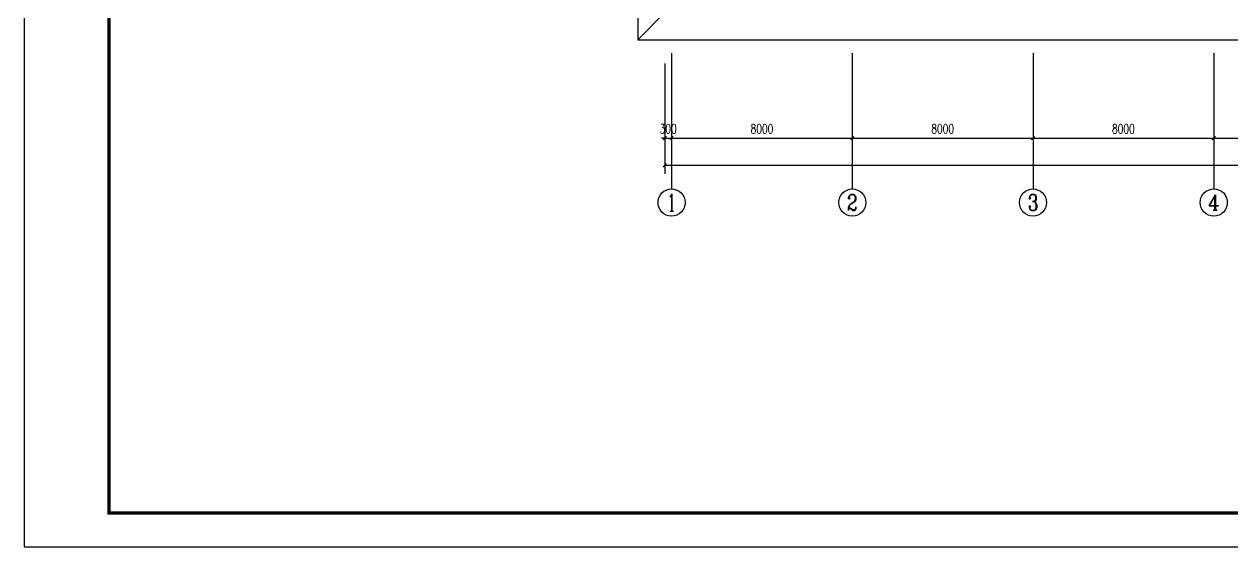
# Model space of a CAD drawing. Extents: x 1725663 to 4653551, y -550461 to 248782.
# Drawn here: x 2031892 to 2085350, y -131412 to -108300 of the extents above; entities that cross this region are included whole.
import ezdxf
from ezdxf.enums import TextEntityAlignment as Align

# ---------------------------------------------------------------- set-up
doc = ezdxf.new("R2010")
doc.units = 0
doc.header["$LTSCALE"] = 1000
for name, color, linetype in [('0-底图', 7, 'Continuous'), ('AXIS', 3, 'Continuous'), ('AXIS_TEXT', 7, 'Continuous'), ('BTTK', 7, 'Continuous'), ('GROUND', 2, 'Continuous'), ('PUB_TITLE', 4, 'Continuous')]:
    doc.layers.add(name, color=color, linetype=linetype)
doc.styles.add('_TCH_AXIS', font='COMPLEX', dxfattribs={"bigfont": 'GBCBIG'})
doc.styles.add('A_DIM_T3', font='SIMPLEX', dxfattribs={"width": 0.7, "bigfont": 'HZ'})
doc.styles.add('COMPLEX', font='COMPLEX')
doc.styles.add('HZ(TK)', font='geniso.shx', dxfattribs={"width": 0.9, "bigfont": 'hztxt.shx'})
doc.dimstyles.new('_TCH_ARCH&&150', dxfattribs={"dimtxt": 420, "dimasz": 150, "dimexe": 375, "dimexo": 450, "dimgap": 202.5, "dimtad": 1, "dimdec": 0, "dimzin": 0, "dimdsep": 46, "dimtxsty": 'A_DIM_T3', "dimblk": 'ARCHTICK', "dimcen": 0.09, "dimclrt": 7, "dimazin": 2, "dimtfac": 1, "dimtdec": 0, "dimtix": 1, "dimtmove": 2, "dimatfit": 3, "dimfxl": 150, "dimtolj": 1, "dimtzin": 0, "dimarcsym": 0})

# ---------------------------------------------------------------- blocks, each defined once
blk = doc.blocks.new('vhtemplate_2020年新竖式图框_A0')
at = {"layer": 'PUB_TITLE', "color": 7}
blk.add_lwpolyline([(0, 0), (1189, 0), (1189, 841), (0, 841)], close=True, dxfattribs=at)
at = {"layer": 'PUB_TITLE', "const_width": 1}
blk.add_lwpolyline([(25, 10), (1179, 10), (1179, 831), (25, 831)], close=True, dxfattribs=at)
at = {"layer": 'BTTK', "color": 4, "style": 'HZ(TK)', "width": 0.9}
for tag, p in [('合作单位', (1144, 743.5)), ('建设单位', (1144, 209.5)), ('工程名称', (1144, 176.5)), ('子项名称', (1154, 160)), ('图纸名称', (1144, 141))]:
    blk.add_attdef(tag, text='', height=3.5, dxfattribs=at).set_placement(p, align=Align.MIDDLE_CENTER)
for tag, p in [('注册证书号', (1156.5, 309.01)), ('注册印章号', (1156.5, 301.01)), ('设计号', (1154, 193)), ('图别', (1137.75, 34)), ('图号', (1170.25, 34)), ('版本号', (1137.75, 26)), ('日期', (1170.25, 26))]:
    blk.add_attdef(tag, text='', height=3.5, dxfattribs=at).set_placement(p, align=Align.MIDDLE)
blk = doc.blocks.new('_ArchTick')
at = {"color": 0, "linetype": 'ByBlock', "const_width": 0.4}
blk.add_lwpolyline([(-0.5, -0.5), (0.5, 0.5)], dxfattribs=at)
blk = doc.blocks.new('*D726')
at = {"layer": 'AXIS', "color": 0, "lineweight": -2, "transparency": 16777216}
for p, q in [((1497007, -28905), (1497007, -33780)), ((1604207, -28905), (1604207, -33780)), ((1497007, -33405), (1604207, -33405))]:
    blk.add_line(p, q, dxfattribs=at)
at = {"layer": 'Defpoints', "color": 0, "transparency": 16777216}
for p in [(1497007, -28455), (1604207, -28455), (1604207, -33405)]:
    blk.add_point(p, dxfattribs=at)
at = {"layer": 'AXIS', "color": 0, "lineweight": -2, "transparency": 16777216, "xscale": 150, "yscale": 150, "zscale": 150, "rotation": 180}
blk.add_blockref('_ArchTick', (1497007, -33405), dxfattribs=at)
at = {"layer": 'AXIS', "color": 0, "lineweight": -2, "transparency": 16777216, "xscale": 150, "yscale": 150, "zscale": 150}
blk.add_blockref('_ArchTick', (1604207, -33405), dxfattribs=at)
at = {"layer": 'AXIS', "color": 7, "transparency": 16777216, "insert": (1550607, -32992), "char_height": 420, "attachment_point": 5, "style": 'A_DIM_T3'}
blk.add_mtext('\\A1;107200', dxfattribs=at)
blk = doc.blocks.new('*D727')
at = {"layer": 'AXIS', "color": 0, "lineweight": -2, "transparency": 16777216}
for p, q in [((1497007, -28905), (1497007, -32580)), ((1497307, -28905), (1497307, -32580)), ((1497007, -32205), (1496857, -32205)), ((1497007, -32205), (1497307, -32205)), ((1497307, -32205), (1497457, -32205))]:
    blk.add_line(p, q, dxfattribs=at)
at = {"layer": 'Defpoints', "color": 0, "transparency": 16777216}
for p in [(1497007, -28455), (1497307, -28455), (1497307, -32205)]:
    blk.add_point(p, dxfattribs=at)
at = {"layer": 'AXIS', "color": 0, "lineweight": -2, "transparency": 16777216, "xscale": 150, "yscale": 150, "zscale": 150}
blk.add_blockref('_ArchTick', (1497007, -32205), dxfattribs=at)
at = {"layer": 'AXIS', "color": 0, "lineweight": -2, "transparency": 16777216, "xscale": 150, "yscale": 150, "zscale": 150, "rotation": 180}
blk.add_blockref('_ArchTick', (1497307, -32205), dxfattribs=at)
at = {"layer": 'AXIS', "color": 7, "transparency": 16777216, "insert": (1497157, -31792), "char_height": 420, "attachment_point": 5, "style": 'A_DIM_T3'}
blk.add_mtext('\\A1;300', dxfattribs=at)
blk = doc.blocks.new('*D728')
at = {"layer": 'AXIS', "color": 0, "lineweight": -2, "transparency": 16777216}
for p, q in [((1497307, -28905), (1497307, -32580)), ((1505307, -28905), (1505307, -32580)), ((1497307, -32205), (1505307, -32205))]:
    blk.add_line(p, q, dxfattribs=at)
at = {"layer": 'Defpoints', "color": 0, "transparency": 16777216}
for p in [(1497307, -28455), (1505307, -28455), (1505307, -32205)]:
    blk.add_point(p, dxfattribs=at)
at = {"layer": 'AXIS', "color": 0, "lineweight": -2, "transparency": 16777216, "xscale": 150, "yscale": 150, "zscale": 150, "rotation": 180}
blk.add_blockref('_ArchTick', (1497307, -32205), dxfattribs=at)
at = {"layer": 'AXIS', "color": 0, "lineweight": -2, "transparency": 16777216, "xscale": 150, "yscale": 150, "zscale": 150}
blk.add_blockref('_ArchTick', (1505307, -32205), dxfattribs=at)
at = {"layer": 'AXIS', "color": 7, "transparency": 16777216, "insert": (1501307, -31792), "char_height": 420, "attachment_point": 5, "style": 'A_DIM_T3'}
blk.add_mtext('\\A1;8000', dxfattribs=at)
blk = doc.blocks.new('*D729')
at = {"layer": 'AXIS', "color": 0, "lineweight": -2, "transparency": 16777216}
for p, q in [((1505307, -28905), (1505307, -32580)), ((1513307, -28905), (1513307, -32580)), ((1505307, -32205), (1513307, -32205))]:
    blk.add_line(p, q, dxfattribs=at)
at = {"layer": 'Defpoints', "color": 0, "transparency": 16777216}
for p in [(1505307, -28455), (1513307, -28455), (1513307, -32205)]:
    blk.add_point(p, dxfattribs=at)
at = {"layer": 'AXIS', "color": 0, "lineweight": -2, "transparency": 16777216, "xscale": 150, "yscale": 150, "zscale": 150, "rotation": 180}
blk.add_blockref('_ArchTick', (1505307, -32205), dxfattribs=at)
at = {"layer": 'AXIS', "color": 0, "lineweight": -2, "transparency": 16777216, "xscale": 150, "yscale": 150, "zscale": 150}
blk.add_blockref('_ArchTick', (1513307, -32205), dxfattribs=at)
at = {"layer": 'AXIS', "color": 7, "transparency": 16777216, "insert": (1509307, -31792), "char_height": 420, "attachment_point": 5, "style": 'A_DIM_T3'}
blk.add_mtext('\\A1;8000', dxfattribs=at)
blk = doc.blocks.new('*D730')
at = {"layer": 'AXIS', "color": 0, "lineweight": -2, "transparency": 16777216}
for p, q in [((1513307, -28905), (1513307, -32580)), ((1521307, -28905), (1521307, -32580)), ((1513307, -32205), (1521307, -32205))]:
    blk.add_line(p, q, dxfattribs=at)
at = {"layer": 'Defpoints', "color": 0, "transparency": 16777216}
for p in [(1513307, -28455), (1521307, -28455), (1521307, -32205)]:
    blk.add_point(p, dxfattribs=at)
at = {"layer": 'AXIS', "color": 0, "lineweight": -2, "transparency": 16777216, "xscale": 150, "yscale": 150, "zscale": 150, "rotation": 180}
blk.add_blockref('_ArchTick', (1513307, -32205), dxfattribs=at)
at = {"layer": 'AXIS', "color": 0, "lineweight": -2, "transparency": 16777216, "xscale": 150, "yscale": 150, "zscale": 150}
blk.add_blockref('_ArchTick', (1521307, -32205), dxfattribs=at)
at = {"layer": 'AXIS', "color": 7, "transparency": 16777216, "insert": (1517307, -31792), "char_height": 420, "attachment_point": 5, "style": 'A_DIM_T3'}
blk.add_mtext('\\A1;8000', dxfattribs=at)
blk = doc.blocks.new('*D731')
at = {"layer": 'AXIS', "color": 0, "lineweight": -2, "transparency": 16777216}
for p, q in [((1521307, -28905), (1521307, -32580)), ((1529307, -28905), (1529307, -32580)), ((1521307, -32205), (1529307, -32205))]:
    blk.add_line(p, q, dxfattribs=at)
at = {"layer": 'Defpoints', "color": 0, "transparency": 16777216}
for p in [(1521307, -28455), (1529307, -28455), (1529307, -32205)]:
    blk.add_point(p, dxfattribs=at)
at = {"layer": 'AXIS', "color": 0, "lineweight": -2, "transparency": 16777216, "xscale": 150, "yscale": 150, "zscale": 150, "rotation": 180}
blk.add_blockref('_ArchTick', (1521307, -32205), dxfattribs=at)
at = {"layer": 'AXIS', "color": 0, "lineweight": -2, "transparency": 16777216, "xscale": 150, "yscale": 150, "zscale": 150}
blk.add_blockref('_ArchTick', (1529307, -32205), dxfattribs=at)
at = {"layer": 'AXIS', "color": 7, "transparency": 16777216, "insert": (1525307, -31792), "char_height": 420, "attachment_point": 5, "style": 'A_DIM_T3'}
blk.add_mtext('\\A1;8000', dxfattribs=at)
blk = doc.blocks.new('_AXISO')
blk.add_circle((0, 0), 0.5)
at = {"layer": 'AXIS_TEXT', "style": 'COMPLEX', "width": 1.041667}
blk.add_attdef('A', text='', height=0.56, dxfattribs=at).set_placement((-0.25, -0.28), (0.25, -0.28), align=Align.FIT)
blk = doc.blocks.new('ghj')
at = {"layer": 'AXIS'}
for p, q in [((1497307, -28454.7), (1497307, -34454.7)), ((1505307, -28454.7), (1505307, -34454.7)), ((1513307, -28454.7), (1513307, -34454.7)), ((1521307, -28454.7), (1521307, -34454.7))]:
    blk.add_line(p, q, dxfattribs=at)
at = {"layer": 'GROUND'}
for p, q in [((1495807, -13454.7), (1495807, -27854.7)), ((1497007, -26654.7), (1495807, -27854.7)), ((1495807, -27854.7), (1540407, -27854.7))]:
    blk.add_line(p, q, dxfattribs=at)
at = {"layer": 'AXIS'}
ref = blk.add_blockref('_AXISO', (1497307, -35054.7), dxfattribs=dict(at, xscale=1200, yscale=1200, zscale=1200))
ref.add_attrib('A', '1', dxfattribs={"layer": 'AXIS_TEXT', "height": 772.1, "style": '_TCH_AXIS'}).set_placement((1497141.5, -35440.8), (1497472.4, -35440.8), align=Align.FIT)
ref = blk.add_blockref('_AXISO', (1505307, -35054.7), dxfattribs=dict(at, xscale=1200, yscale=1200, zscale=1200))
ref.add_attrib('A', '2', dxfattribs={"layer": 'AXIS_TEXT', "height": 698.9, "style": '_TCH_AXIS'}).set_placement((1505074, -35404.2), (1505540, -35404.2), align=Align.FIT)
ref = blk.add_blockref('_AXISO', (1513307, -35054.7), dxfattribs=dict(at, xscale=1200, yscale=1200, zscale=1200))
ref.add_attrib('A', '3', dxfattribs={"layer": 'AXIS_TEXT', "height": 698.9, "style": '_TCH_AXIS'}).set_placement((1513074, -35404.2), (1513540, -35404.2), align=Align.FIT)
ref = blk.add_blockref('_AXISO', (1521307, -35054.7), dxfattribs=dict(at, xscale=1200, yscale=1200, zscale=1200))
ref.add_attrib('A', '4', dxfattribs={"layer": 'AXIS_TEXT', "height": 668.2, "style": '_TCH_AXIS'}).set_placement((1521052.5, -35388.8), (1521561.5, -35388.8), align=Align.FIT)
for p1, p2, distance, picture, middle in [((1497007, -28454.7), (1497307, -28454.7), -3750, '*D727', (1497157, -31792.2)), ((1497007, -28454.7), (1604207, -28454.7), -4950, '*D726', (1550607, -32992.2)), ((1497307, -28454.7), (1505307, -28454.7), -3750, '*D728', (1501307, -31792.2)), ((1505307, -28454.7), (1513307, -28454.7), -3750, '*D729', (1509307, -31792.2)), ((1513307, -28454.7), (1521307, -28454.7), -3750, '*D730', (1517307, -31792.2)), ((1521307, -28454.7), (1529307, -28454.7), -3750, '*D731', (1525307, -31792.2))]:
    dim = blk.add_aligned_dim(p1=p1, p2=p2, distance=distance, dimstyle='_TCH_ARCH&&150', dxfattribs=at)
    dim.commit()
    dim.dimension.update_dxf_attribs({"geometry": picture, "text_midpoint": middle})

msp = doc.modelspace()

# ---------------------------------------------------------------- block references
at = {"layer": '0-底图', "xscale": 150, "yscale": 150, "zscale": 150}
msp.add_blockref('vhtemplate_2020年新竖式图框_A0', (2031892, -131412), dxfattribs=at)
at = {"layer": '0-底图'}
msp.add_blockref('ghj', (563243, -81133), dxfattribs=at)

doc.saveas('drawing.dxf')
